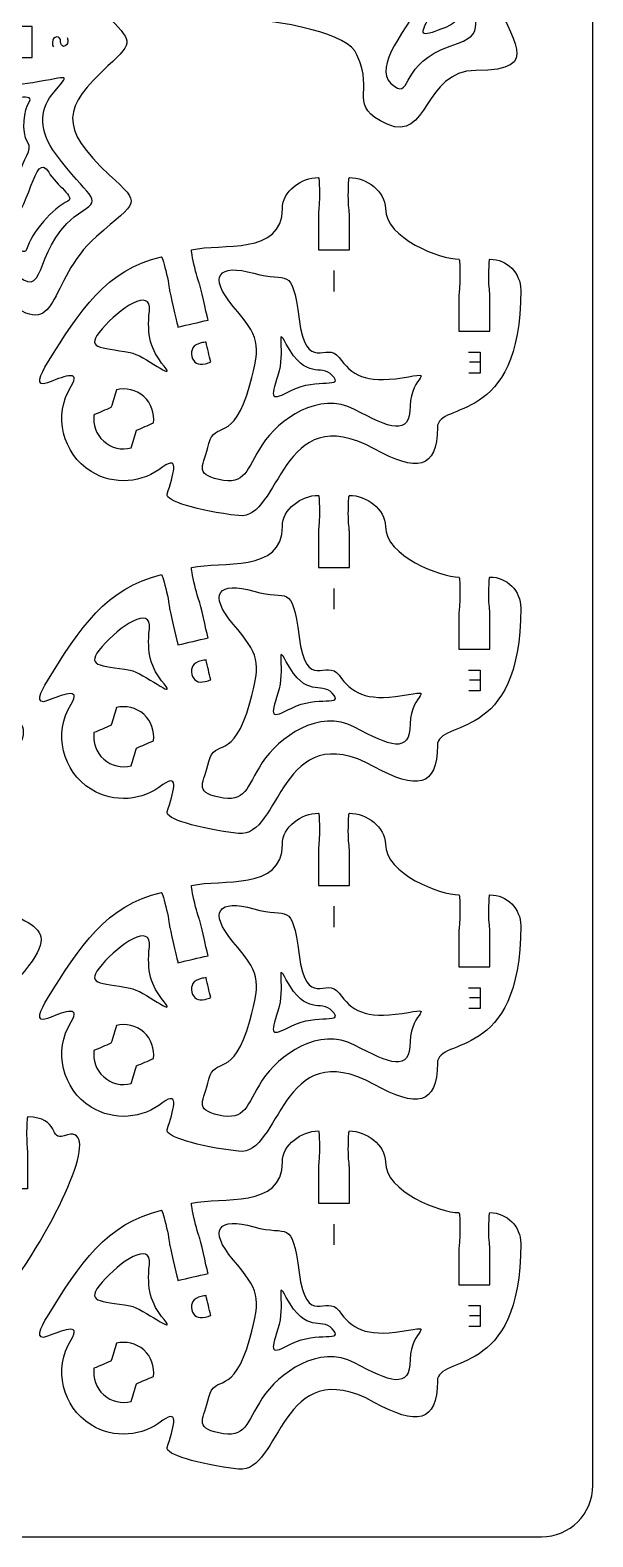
# Model space of a CAD drawing. Extents: x 0 to 300, y 0 to 300.
# Drawn here: x 245.4 to 300, y 0 to 146.4 of the extents above; entities that cross this region are included whole.
import ezdxf

# ---------------------------------------------------------------- set-up
doc = ezdxf.new("R2010")
doc.units = 0
doc.header["$MEASUREMENT"] = 0
doc.layers.add('DEFAULT', color=7, linetype='CONTINUOUS')

msp = doc.modelspace()

# ---------------------------------------------------------------- linework, layer by layer
at = {"layer": 'DEFAULT', "color": 250}
for points in [[(274.91, 123), (274.91, 120.98)], [(287.98, 115.08), (289.12, 115.08), (289.12, 113.06), (288.02, 113.06)], [(288.07, 114.13), (289.12, 114.13)], [(274.91, 92.14), (274.91, 90.12)], [(287.98, 84.22), (289.12, 84.22), (289.12, 82.2), (288.02, 82.2)], [(288.07, 83.27), (289.12, 83.27)], [(274.91, 61.28), (274.91, 59.26)], [(287.98, 53.36), (289.12, 53.36), (289.12, 51.34), (288.02, 51.34)], [(288.07, 52.41), (289.12, 52.41)], [(274.91, 30.42), (274.91, 28.4)], [(287.98, 22.5), (289.12, 22.5), (289.12, 20.48), (288.02, 20.48)], [(288.07, 21.55), (289.12, 21.55)]]:
    msp.add_lwpolyline(points, dxfattribs=at)
at = {"layer": 'DEFAULT', "color": 1}
for points, knots in [([(295.05, 0.05), (198.38, 0.05), (101.72, 0.05), (5.05, 0.05), (2.3, 0.05), (0.05, 2.3), (0.05, 5.05), (0.05, 101.72), (0.05, 198.38), (0.05, 295.05), (0.05, 297.8), (2.3, 300.05), (5.05, 300.05), (101.72, 300.05), (198.38, 300.05), (295.05, 300.05), (297.8, 300.05), (300.05, 297.8), (300.05, 295.05), (300.05, 198.38), (300.05, 101.72), (300.05, 5.05), (300.05, 2.3), (297.8, 0.05), (295.05, 0.05)], [0, 0, 0, 0, 822.047, 822.047, 822.047, 823.047, 823.047, 823.047, 1645.094, 1645.094, 1645.094, 1646.094, 1646.094, 1646.094, 2468.141, 2468.141, 2468.141, 2469.141, 2469.141, 2469.141, 3291.188, 3291.188, 3291.188, 3292.188, 3292.188, 3292.188, 3292.188]), ([(257.15, 154.03), (257.44, 150.21), (259.01, 148.05), (264.27, 147.68), (270.28, 147.25), (276.39, 146.02), (277.14, 143.95), (278.93, 140.2), (276.11, 139.04), (280.09, 137.22), (284.06, 135.4), (283.61, 142.44), (288.68, 142.44), (295.56, 142.44), (291.69, 145.5), (290.67, 149.79), (289.99, 152.66), (291.18, 154.95), (288.8, 156.51), (284.8, 159.15), (290.11, 164.88), (282.32, 164.88), (282.26, 164.88), (282.21, 164.09), (282.21, 163.13), (282.21, 162.16), (282.32, 161.55), (282.32, 161.38), (282.32, 160.21), (282.32, 159.05), (282.32, 157.88), (281.31, 157.88), (280.31, 157.88), (279.31, 157.88), (279.31, 159.05), (279.31, 160.21), (279.31, 161.38), (279.31, 161.55), (279.42, 162.16), (279.42, 163.13), (279.42, 164.09), (279.37, 164.88), (279.31, 164.88), (276.1, 164.88), (273.16, 169.74), (272.38, 165.34), (271.75, 161.79), (270.71, 160.05), (267.08, 159.73), (261.27, 159.24), (256.88, 157.75), (257.15, 154.03)], [1, 1, 1, 1, 2, 2, 2, 3, 3, 3, 4, 4, 4, 5, 5, 5, 6, 6, 6, 7, 7, 7, 8, 8, 8, 9, 9, 9, 10, 10, 10, 19.92, 19.92, 19.92, 28.43, 28.43, 28.43, 38.35, 38.35, 38.35, 39.35, 39.35, 39.35, 40.35, 40.35, 40.35, 41.35, 41.35, 41.35, 42.35, 42.35, 42.35, 43.35, 43.35, 43.35, 43.35]), ([(235.61, 155.37), (236.98, 152.75), (238.63, 149.29), (238.63, 146.71), (238.64, 146.65), (239.42, 146.6), (240.38, 146.61), (241.34, 146.61), (241.95, 146.71), (242.13, 146.71), (243, 146.71), (245.63, 146.71), (245.63, 146.71), (245.63, 145.71), (245.63, 144.71), (245.63, 143.71), (245.63, 143.71), (243.01, 143.71), (242.13, 143.71), (241.96, 143.71), (241.35, 143.81), (240.38, 143.81), (239.42, 143.81), (238.63, 143.76), (238.63, 143.71), (238.63, 141.65), (239.31, 139.72), (239.14, 137.16), (239.03, 135.49), (238.63, 128.76), (238.63, 128.71), (238.59, 126.71), (237.31, 124.88), (242.88, 120.29), (248.44, 115.7), (246.89, 121.95), (251.85, 126.31), (255.91, 129.87), (256.27, 129.37), (253.14, 132.28), (248.11, 136.95), (248.65, 138.89), (252.97, 142.88), (255.66, 145.36), (255.22, 145.21), (252.84, 147.87), (250.48, 150.51), (245.57, 153.82), (247.49, 156.37), (249.69, 159.29), (255.41, 155.84), (246.51, 164.2), (243.12, 167.39), (239.07, 162.63), (235.01, 163.13), (228.8, 163.89), (232.83, 160.71), (235.61, 155.37)], [1, 1, 1, 1, 2, 2, 2, 3, 3, 3, 4, 4, 4, 5, 5, 5, 13.503001, 13.503001, 13.503001, 14.503001, 14.503001, 14.503001, 15.503001, 15.503001, 15.503001, 16.503001, 16.503001, 16.503001, 17.503001, 17.503001, 17.503001, 18.503001, 18.503001, 18.503001, 19.503001, 19.503001, 19.503001, 20.503001, 20.503001, 20.503001, 21.503001, 21.503001, 21.503001, 22.503001, 22.503001, 22.503001, 23.503001, 23.503001, 23.503001, 24.503001, 24.503001, 24.503001, 25.503001, 25.503001, 25.503001, 26.503001, 26.503001, 26.503001, 27.503001, 27.503001, 27.503001, 27.503001]), ([(273.51, 130.29), (273.51, 131.25), (273.47, 132.04), (273.41, 132.04), (271.75, 132.04), (269.91, 130.69), (269.91, 129.03), (269.91, 124.44), (264.02, 125.71), (261.1, 125.02), (261.05, 125.01), (261.18, 124.24), (261.4, 123.3), (261.62, 122.35), (261.85, 121.78), (261.9, 121.61), (262.1, 120.76), (262.69, 118.2), (262.69, 118.2), (261.72, 117.98), (260.75, 117.75), (259.77, 117.52), (259.77, 117.52), (259.17, 120.08), (258.98, 120.93), (258.94, 121.1), (258.89, 121.72), (258.67, 122.66), (258.45, 123.59), (258.23, 124.34), (258.18, 124.34), (252.78, 123.08), (250.26, 119.13), (247.1, 114.04), (246.43, 112.96), (245.83, 111.6), (247.12, 112.11), (248.41, 112.62), (250.48, 113.5), (249.4, 111.77), (247.66, 108.95), (248.53, 105.25), (251.34, 103.5), (253.57, 102.12), (256.37, 102.38), (258.3, 103.95), (260, 105.15), (259.29, 103.14), (258.73, 101.3), (258.53, 100.66), (261.58, 99.69), (265.66, 99.21), (269.74, 98.73), (269.7, 110.74), (278.83, 105.69), (282.93, 103.42), (284.96, 103.7), (284.96, 107.76), (284.96, 110.39), (293.05, 107.76), (293.05, 121.11), (293.05, 122.77), (291.71, 124.11), (290.05, 124.11), (290, 124.11), (289.95, 123.33), (289.95, 122.36), (289.95, 121.4), (290.05, 120.79), (290.05, 120.61), (290.05, 119.45), (290.05, 118.28), (290.05, 117.11), (289.05, 117.11), (288.05, 117.11), (287.05, 117.11), (287.05, 118.28), (287.05, 119.45), (287.05, 120.61), (287.05, 120.79), (287.15, 121.4), (287.15, 122.36), (287.15, 123.33), (287.11, 124.11), (287.05, 124.11), (285.25, 124.11), (279.91, 126.14), (279.91, 129.03), (279.91, 130.69), (278.07, 132.04), (276.41, 132.04), (276.36, 132.04), (276.31, 131.25), (276.31, 130.29), (276.31, 129.32), (276.41, 128.71), (276.41, 128.54), (276.41, 127.37), (276.41, 126.2), (276.41, 125.03), (275.41, 125.03), (274.41, 125.03), (273.41, 125.03), (273.41, 126.2), (273.41, 127.37), (273.41, 128.54), (273.41, 128.71), (273.51, 129.32), (273.51, 130.29)], [1, 1, 1, 1, 2, 2, 2, 3, 3, 3, 4, 4, 4, 5, 5, 5, 6, 6, 6, 7, 7, 7, 15.501959, 15.501959, 15.501959, 16.501959, 16.501959, 16.501959, 17.501959, 17.501959, 17.501959, 18.501959, 18.501959, 18.501959, 19.501959, 19.501959, 19.501959, 20.501959, 20.501959, 20.501959, 21.501959, 21.501959, 21.501959, 22.501959, 22.501959, 22.501959, 23.501959, 23.501959, 23.501959, 24.501959, 24.501959, 24.501959, 25.501959, 25.501959, 25.501959, 26.501959, 26.501959, 26.501959, 27.501959, 27.501959, 27.501959, 28.501959, 28.501959, 28.501959, 29.501959, 29.501959, 29.501959, 30.501959, 30.501959, 30.501959, 31.501959, 31.501959, 31.501959, 41.421959, 41.421959, 41.421959, 49.921959, 49.921959, 49.921959, 59.841959, 59.841959, 59.841959, 60.841959, 60.841959, 60.841959, 61.841959, 61.841959, 61.841959, 62.841959, 62.841959, 62.841959, 63.841959, 63.841959, 63.841959, 64.841959, 64.841959, 64.841959, 65.841959, 65.841959, 65.841959, 75.771959, 75.771959, 75.771959, 84.271959, 84.271959, 84.271959, 94.201959, 94.201959, 94.201959, 95.201959, 95.201959, 95.201959, 95.201959]), ([(256.45, 110.78), (257.2, 110.11), (257.51, 109.14), (257.39, 108.21), (256.84, 107.97), (256.29, 107.74), (255.74, 107.5), (255.56, 106.93), (255.39, 106.35), (255.22, 105.78), (254.31, 105.55), (253.31, 105.76), (252.56, 106.43), (251.81, 107.1), (251.49, 108.07), (251.62, 109), (252.17, 109.23), (252.72, 109.47), (253.27, 109.7), (253.45, 110.28), (253.62, 110.86), (253.8, 111.43), (254.7, 111.65), (255.7, 111.44), (256.45, 110.78)], [1, 1, 1, 1, 2, 2, 2, 7.111761, 7.111761, 7.111761, 12.198784, 12.198784, 12.198784, 13.198784, 13.198784, 13.198784, 14.198784, 14.198784, 14.198784, 19.297421, 19.297421, 19.297421, 24.412311, 24.412311, 24.412311, 25.412311, 25.412311, 25.412311, 25.412311]), ([(273.51, 99.43), (273.51, 100.39), (273.47, 101.18), (273.41, 101.18), (271.75, 101.18), (269.91, 99.83), (269.91, 98.17), (269.91, 93.58), (264.02, 94.85), (261.1, 94.16), (261.05, 94.15), (261.18, 93.38), (261.4, 92.44), (261.62, 91.49), (261.85, 90.92), (261.9, 90.75), (262.1, 89.9), (262.69, 87.34), (262.69, 87.34), (261.72, 87.12), (260.75, 86.89), (259.77, 86.66), (259.77, 86.66), (259.17, 89.22), (258.98, 90.07), (258.94, 90.24), (258.89, 90.86), (258.67, 91.8), (258.45, 92.73), (258.23, 93.48), (258.18, 93.48), (252.78, 92.22), (250.26, 88.27), (247.1, 83.18), (246.43, 82.1), (245.83, 80.74), (247.12, 81.25), (248.41, 81.76), (250.48, 82.64), (249.4, 80.91), (247.66, 78.09), (248.53, 74.39), (251.34, 72.64), (253.57, 71.26), (256.37, 71.52), (258.3, 73.09), (260, 74.29), (259.29, 72.28), (258.73, 70.44), (258.53, 69.8), (261.58, 68.83), (265.66, 68.35), (269.74, 67.87), (269.7, 79.88), (278.83, 74.83), (282.93, 72.56), (284.96, 72.84), (284.96, 76.9), (284.96, 79.53), (293.05, 76.9), (293.05, 90.25), (293.05, 91.91), (291.71, 93.25), (290.05, 93.25), (290, 93.25), (289.95, 92.47), (289.95, 91.5), (289.95, 90.54), (290.05, 89.93), (290.05, 89.75), (290.05, 88.59), (290.05, 87.42), (290.05, 86.25), (289.05, 86.25), (288.05, 86.25), (287.05, 86.25), (287.05, 87.42), (287.05, 88.59), (287.05, 89.75), (287.05, 89.93), (287.15, 90.54), (287.15, 91.5), (287.15, 92.47), (287.11, 93.25), (287.05, 93.25), (285.25, 93.25), (279.91, 95.28), (279.91, 98.17), (279.91, 99.83), (278.07, 101.18), (276.41, 101.18), (276.36, 101.18), (276.31, 100.39), (276.31, 99.43), (276.31, 98.46), (276.41, 97.85), (276.41, 97.68), (276.41, 96.51), (276.41, 95.34), (276.41, 94.17), (275.41, 94.17), (274.41, 94.17), (273.41, 94.17), (273.41, 95.34), (273.41, 96.51), (273.41, 97.68), (273.41, 97.85), (273.51, 98.46), (273.51, 99.43)], [1, 1, 1, 1, 2, 2, 2, 3, 3, 3, 4, 4, 4, 5, 5, 5, 6, 6, 6, 7, 7, 7, 15.501959, 15.501959, 15.501959, 16.501959, 16.501959, 16.501959, 17.501959, 17.501959, 17.501959, 18.501959, 18.501959, 18.501959, 19.501959, 19.501959, 19.501959, 20.501959, 20.501959, 20.501959, 21.501959, 21.501959, 21.501959, 22.501959, 22.501959, 22.501959, 23.501959, 23.501959, 23.501959, 24.501959, 24.501959, 24.501959, 25.501959, 25.501959, 25.501959, 26.501959, 26.501959, 26.501959, 27.501959, 27.501959, 27.501959, 28.501959, 28.501959, 28.501959, 29.501959, 29.501959, 29.501959, 30.501959, 30.501959, 30.501959, 31.501959, 31.501959, 31.501959, 41.421959, 41.421959, 41.421959, 49.921959, 49.921959, 49.921959, 59.841959, 59.841959, 59.841959, 60.841959, 60.841959, 60.841959, 61.841959, 61.841959, 61.841959, 62.841959, 62.841959, 62.841959, 63.841959, 63.841959, 63.841959, 64.841959, 64.841959, 64.841959, 65.841959, 65.841959, 65.841959, 75.771959, 75.771959, 75.771959, 84.271959, 84.271959, 84.271959, 94.201959, 94.201959, 94.201959, 95.201959, 95.201959, 95.201959, 95.201959]), ([(208.07, 67.89), (210.7, 69.25), (214.16, 70.9), (216.74, 70.9), (216.8, 70.92), (216.84, 71.69), (216.84, 72.66), (216.84, 73.62), (216.74, 74.23), (216.74, 74.4), (216.74, 75.28), (216.73, 77.91), (216.73, 77.91), (217.73, 77.91), (218.73, 77.91), (219.73, 77.91), (219.73, 77.91), (219.73, 75.28), (219.74, 74.41), (219.74, 74.23), (219.64, 73.62), (219.64, 72.66), (219.64, 71.69), (219.68, 70.91), (219.74, 70.91), (221.79, 70.91), (223.72, 71.59), (226.28, 71.42), (227.96, 71.3), (234.68, 70.91), (234.74, 70.9), (236.74, 70.87), (238.57, 69.58), (243.15, 75.15), (247.74, 80.72), (241.49, 79.16), (237.14, 84.13), (233.58, 88.18), (234.07, 88.55), (231.16, 85.41), (226.5, 80.38), (224.55, 80.93), (220.56, 85.25), (218.09, 87.93), (218.23, 87.49), (215.57, 85.11), (212.94, 82.75), (209.62, 77.85), (207.07, 79.77), (204.16, 81.97), (207.6, 87.68), (199.24, 78.79), (196.06, 75.4), (200.81, 71.35), (200.31, 67.29), (199.55, 61.08), (202.74, 65.11), (208.07, 67.89)], [1, 1, 1, 1, 2, 2, 2, 3, 3, 3, 4, 4, 4, 5, 5, 5, 13.503001, 13.503001, 13.503001, 14.503001, 14.503001, 14.503001, 15.503001, 15.503001, 15.503001, 16.503001, 16.503001, 16.503001, 17.503001, 17.503001, 17.503001, 18.503001, 18.503001, 18.503001, 19.503001, 19.503001, 19.503001, 20.503001, 20.503001, 20.503001, 21.503001, 21.503001, 21.503001, 22.503001, 22.503001, 22.503001, 23.503001, 23.503001, 23.503001, 24.503001, 24.503001, 24.503001, 25.503001, 25.503001, 25.503001, 26.503001, 26.503001, 26.503001, 27.503001, 27.503001, 27.503001, 27.503001]), ([(256.45, 79.92), (257.2, 79.25), (257.51, 78.28), (257.39, 77.35), (256.84, 77.11), (256.29, 76.88), (255.74, 76.64), (255.56, 76.07), (255.39, 75.49), (255.22, 74.92), (254.31, 74.69), (253.31, 74.9), (252.56, 75.57), (251.81, 76.24), (251.49, 77.21), (251.62, 78.14), (252.17, 78.37), (252.72, 78.61), (253.27, 78.84), (253.45, 79.42), (253.62, 79.99), (253.8, 80.57), (254.7, 80.79), (255.7, 80.58), (256.45, 79.92)], [1, 1, 1, 1, 2, 2, 2, 7.111761, 7.111761, 7.111761, 12.198784, 12.198784, 12.198784, 13.198784, 13.198784, 13.198784, 14.198784, 14.198784, 14.198784, 19.297421, 19.297421, 19.297421, 24.412311, 24.412311, 24.412311, 25.412311, 25.412311, 25.412311, 25.412311]), ([(273.51, 68.57), (273.51, 69.53), (273.47, 70.32), (273.41, 70.32), (271.75, 70.32), (269.91, 68.97), (269.91, 67.31), (269.91, 62.72), (264.02, 63.99), (261.1, 63.3), (261.05, 63.29), (261.18, 62.52), (261.4, 61.58), (261.62, 60.63), (261.85, 60.06), (261.9, 59.89), (262.1, 59.04), (262.69, 56.48), (262.69, 56.48), (261.72, 56.26), (260.75, 56.03), (259.77, 55.8), (259.77, 55.8), (259.17, 58.36), (258.98, 59.21), (258.94, 59.38), (258.89, 60), (258.67, 60.93), (258.45, 61.87), (258.23, 62.62), (258.18, 62.62), (252.78, 61.36), (250.26, 57.41), (247.1, 52.32), (246.43, 51.24), (245.83, 49.88), (247.12, 50.39), (248.41, 50.9), (250.48, 51.78), (249.4, 50.05), (247.66, 47.23), (248.53, 43.53), (251.34, 41.78), (253.57, 40.4), (256.37, 40.66), (258.3, 42.23), (260, 43.43), (259.29, 41.42), (258.73, 39.58), (258.53, 38.94), (261.58, 37.97), (265.66, 37.49), (269.74, 37.01), (269.7, 49.02), (278.83, 43.97), (282.93, 41.7), (284.96, 41.98), (284.96, 46.04), (284.96, 48.67), (293.05, 46.04), (293.05, 59.39), (293.05, 61.05), (291.71, 62.39), (290.05, 62.39), (290, 62.39), (289.95, 61.61), (289.95, 60.64), (289.95, 59.68), (290.05, 59.07), (290.05, 58.89), (290.05, 57.73), (290.05, 56.56), (290.05, 55.39), (289.05, 55.39), (288.05, 55.39), (287.05, 55.39), (287.05, 56.56), (287.05, 57.73), (287.05, 58.89), (287.05, 59.07), (287.15, 59.68), (287.15, 60.64), (287.15, 61.61), (287.11, 62.39), (287.05, 62.39), (285.25, 62.39), (279.91, 64.42), (279.91, 67.31), (279.91, 68.97), (278.07, 70.32), (276.41, 70.32), (276.36, 70.32), (276.31, 69.53), (276.31, 68.57), (276.31, 67.6), (276.41, 66.99), (276.41, 66.82), (276.41, 65.65), (276.41, 64.48), (276.41, 63.31), (275.41, 63.31), (274.41, 63.31), (273.41, 63.31), (273.41, 64.48), (273.41, 65.65), (273.41, 66.82), (273.41, 66.99), (273.51, 67.6), (273.51, 68.57)], [1, 1, 1, 1, 2, 2, 2, 3, 3, 3, 4, 4, 4, 5, 5, 5, 6, 6, 6, 7, 7, 7, 15.501959, 15.501959, 15.501959, 16.501959, 16.501959, 16.501959, 17.501959, 17.501959, 17.501959, 18.501959, 18.501959, 18.501959, 19.501959, 19.501959, 19.501959, 20.501959, 20.501959, 20.501959, 21.501959, 21.501959, 21.501959, 22.501959, 22.501959, 22.501959, 23.501959, 23.501959, 23.501959, 24.501959, 24.501959, 24.501959, 25.501959, 25.501959, 25.501959, 26.501959, 26.501959, 26.501959, 27.501959, 27.501959, 27.501959, 28.501959, 28.501959, 28.501959, 29.501959, 29.501959, 29.501959, 30.501959, 30.501959, 30.501959, 31.501959, 31.501959, 31.501959, 41.421959, 41.421959, 41.421959, 49.921959, 49.921959, 49.921959, 59.841959, 59.841959, 59.841959, 60.841959, 60.841959, 60.841959, 61.841959, 61.841959, 61.841959, 62.841959, 62.841959, 62.841959, 63.841959, 63.841959, 63.841959, 64.841959, 64.841959, 64.841959, 65.841959, 65.841959, 65.841959, 75.771959, 75.771959, 75.771959, 84.271959, 84.271959, 84.271959, 94.201959, 94.201959, 94.201959, 95.201959, 95.201959, 95.201959, 95.201959]), ([(209.79, 47.72), (212.42, 49.09), (215.88, 50.74), (218.46, 50.74), (218.52, 50.75), (218.56, 51.53), (218.56, 52.49), (218.56, 53.46), (218.46, 54.07), (218.46, 54.24), (218.46, 55.11), (218.45, 57.74), (218.45, 57.74), (219.45, 57.74), (220.45, 57.74), (221.45, 57.74), (221.45, 57.74), (221.46, 55.12), (221.46, 54.24), (221.46, 54.07), (221.36, 53.46), (221.36, 52.49), (221.36, 51.53), (221.4, 50.74), (221.46, 50.74), (223.51, 50.75), (225.44, 51.42), (228, 51.25), (229.68, 51.14), (236.4, 50.74), (236.46, 50.74), (238.46, 50.7), (240.29, 49.42), (244.87, 54.99), (249.46, 60.56), (243.21, 59), (238.86, 63.96), (235.3, 68.02), (235.79, 68.38), (232.88, 65.25), (228.22, 60.22), (226.27, 60.76), (222.28, 65.09), (219.81, 67.77), (219.95, 67.33), (217.3, 64.95), (214.66, 62.59), (211.34, 57.68), (208.79, 59.6), (205.88, 61.8), (209.32, 67.52), (200.96, 58.62), (197.78, 55.23), (202.53, 51.19), (202.03, 47.12), (201.28, 40.91), (204.46, 44.94), (209.79, 47.72)], [1, 1, 1, 1, 2, 2, 2, 3, 3, 3, 4, 4, 4, 5, 5, 5, 13.503001, 13.503001, 13.503001, 14.503001, 14.503001, 14.503001, 15.503001, 15.503001, 15.503001, 16.503001, 16.503001, 16.503001, 17.503001, 17.503001, 17.503001, 18.503001, 18.503001, 18.503001, 19.503001, 19.503001, 19.503001, 20.503001, 20.503001, 20.503001, 21.503001, 21.503001, 21.503001, 22.503001, 22.503001, 22.503001, 23.503001, 23.503001, 23.503001, 24.503001, 24.503001, 24.503001, 25.503001, 25.503001, 25.503001, 26.503001, 26.503001, 26.503001, 27.503001, 27.503001, 27.503001, 27.503001]), ([(256.45, 49.06), (257.2, 48.39), (257.51, 47.42), (257.39, 46.49), (256.84, 46.25), (256.29, 46.02), (255.74, 45.78), (255.56, 45.21), (255.39, 44.63), (255.22, 44.06), (254.31, 43.83), (253.31, 44.04), (252.56, 44.71), (251.81, 45.38), (251.49, 46.35), (251.62, 47.28), (252.17, 47.51), (252.72, 47.75), (253.27, 47.98), (253.45, 48.56), (253.62, 49.13), (253.8, 49.71), (254.7, 49.93), (255.7, 49.72), (256.45, 49.06)], [1, 1, 1, 1, 2, 2, 2, 7.111761, 7.111761, 7.111761, 12.198784, 12.198784, 12.198784, 13.198784, 13.198784, 13.198784, 14.198784, 14.198784, 14.198784, 19.297421, 19.297421, 19.297421, 24.412311, 24.412311, 24.412311, 25.412311, 25.412311, 25.412311, 25.412311]), ([(236.68, 7.35), (235.32, 7.35), (234.13, 10.74), (231.42, 17.5), (230.69, 19.32), (231.16, 22.44), (229.74, 24.47), (224.42, 32.11), (221, 40.4), (224.64, 39), (226.16, 38.42), (225.01, 40.82), (228.18, 40.82), (228.23, 40.82), (228.28, 40.04), (228.28, 39.07), (228.28, 38.11), (228.18, 37.5), (228.18, 37.33), (228.18, 36.16), (228.18, 34.99), (228.18, 33.83), (229.18, 33.83), (230.18, 33.83), (231.18, 33.83), (231.18, 34.99), (231.18, 36.16), (231.18, 37.33), (231.18, 37.5), (231.08, 38.11), (231.08, 39.07), (231.08, 40.04), (231.13, 40.82), (231.18, 40.82), (232.52, 40.82), (233.85, 40.82), (235.18, 40.82), (235.24, 40.75), (235.28, 40), (235.28, 39.07), (235.28, 38.11), (235.18, 37.5), (235.18, 37.33), (235.18, 36.16), (235.18, 34.99), (235.18, 33.83), (236.18, 33.83), (237.18, 33.83), (238.18, 33.83), (238.18, 34.99), (238.18, 36.16), (238.18, 37.33), (238.18, 37.5), (238.08, 38.11), (238.08, 39.07), (238.08, 40.04), (238.13, 40.82), (238.18, 40.82), (239.52, 40.82), (240.85, 40.82), (242.18, 40.82), (242.24, 40.82), (242.28, 40.04), (242.28, 39.07), (242.28, 38.11), (242.18, 37.5), (242.18, 37.33), (242.18, 36.16), (242.18, 34.99), (242.18, 33.83), (243.18, 33.83), (244.18, 33.83), (245.18, 33.83), (245.18, 34.99), (245.18, 36.16), (245.18, 37.33), (245.18, 37.5), (245.08, 38.11), (245.08, 39.07), (245.08, 40.04), (245.13, 40.82), (245.18, 40.82), (248.36, 40.82), (247.21, 38.42), (248.73, 39), (252.37, 40.4), (248.94, 32.11), (243.62, 24.47), (242.21, 22.44), (242.67, 19.32), (241.94, 17.5), (239.23, 10.74), (238.05, 7.35), (236.68, 7.35)], [1, 1, 1, 1, 2, 2, 2, 3, 3, 3, 4, 4, 4, 5, 5, 5, 6, 6, 6, 7, 7, 7, 16.92, 16.92, 16.92, 25.42, 25.42, 25.42, 35.34, 35.34, 35.34, 36.34, 36.34, 36.34, 37.35, 37.35, 37.35, 48.680004, 48.680004, 48.680004, 49.680004, 49.680004, 49.680004, 50.680004, 50.680004, 50.680004, 60.600004, 60.600004, 60.600004, 69.110004, 69.110004, 69.110004, 79.030004, 79.030004, 79.030004, 80.030004, 80.030004, 80.030004, 81.030004, 81.030004, 81.030004, 92.370004, 92.370004, 92.370004, 93.370004, 93.370004, 93.370004, 94.370004, 94.370004, 94.370004, 104.290004, 104.290004, 104.290004, 112.790004, 112.790004, 112.790004, 122.710004, 122.710004, 122.710004, 123.710004, 123.710004, 123.710004, 124.710004, 124.710004, 124.710004, 125.710004, 125.710004, 125.710004, 126.710004, 126.710004, 126.710004, 127.710004, 127.710004, 127.710004, 128.710004, 128.710004, 128.710004, 128.710004]), ([(273.51, 37.71), (273.51, 38.67), (273.47, 39.46), (273.41, 39.46), (271.75, 39.46), (269.91, 38.11), (269.91, 36.45), (269.91, 31.86), (264.02, 33.13), (261.1, 32.44), (261.05, 32.43), (261.18, 31.66), (261.4, 30.72), (261.62, 29.77), (261.85, 29.2), (261.9, 29.03), (262.1, 28.18), (262.69, 25.62), (262.69, 25.62), (261.72, 25.4), (260.75, 25.17), (259.77, 24.94), (259.77, 24.94), (259.17, 27.5), (258.98, 28.35), (258.94, 28.52), (258.89, 29.14), (258.67, 30.07), (258.45, 31.01), (258.23, 31.76), (258.18, 31.76), (252.78, 30.5), (250.26, 26.55), (247.1, 21.46), (246.43, 20.38), (245.83, 19.02), (247.12, 19.53), (248.41, 20.04), (250.48, 20.92), (249.4, 19.19), (247.66, 16.37), (248.53, 12.67), (251.34, 10.92), (253.57, 9.54), (256.37, 9.8), (258.3, 11.37), (260, 12.57), (259.29, 10.56), (258.73, 8.72), (258.53, 8.08), (261.58, 7.11), (265.66, 6.63), (269.74, 6.15), (269.7, 18.16), (278.83, 13.11), (282.93, 10.84), (284.96, 11.12), (284.96, 15.18), (284.96, 17.81), (293.05, 15.18), (293.05, 28.53), (293.05, 30.19), (291.71, 31.53), (290.05, 31.53), (290, 31.53), (289.95, 30.75), (289.95, 29.78), (289.95, 28.82), (290.05, 28.21), (290.05, 28.03), (290.05, 26.87), (290.05, 25.7), (290.05, 24.53), (289.05, 24.53), (288.05, 24.53), (287.05, 24.53), (287.05, 25.7), (287.05, 26.87), (287.05, 28.03), (287.05, 28.21), (287.15, 28.82), (287.15, 29.78), (287.15, 30.75), (287.11, 31.53), (287.05, 31.53), (285.25, 31.53), (279.91, 33.56), (279.91, 36.45), (279.91, 38.11), (278.07, 39.46), (276.41, 39.46), (276.36, 39.46), (276.31, 38.67), (276.31, 37.71), (276.31, 36.74), (276.41, 36.13), (276.41, 35.96), (276.41, 34.79), (276.41, 33.62), (276.41, 32.45), (275.41, 32.45), (274.41, 32.45), (273.41, 32.45), (273.41, 33.62), (273.41, 34.79), (273.41, 35.96), (273.41, 36.13), (273.51, 36.74), (273.51, 37.71)], [1, 1, 1, 1, 2, 2, 2, 3, 3, 3, 4, 4, 4, 5, 5, 5, 6, 6, 6, 7, 7, 7, 15.501959, 15.501959, 15.501959, 16.501959, 16.501959, 16.501959, 17.501959, 17.501959, 17.501959, 18.501959, 18.501959, 18.501959, 19.501959, 19.501959, 19.501959, 20.501959, 20.501959, 20.501959, 21.501959, 21.501959, 21.501959, 22.501959, 22.501959, 22.501959, 23.501959, 23.501959, 23.501959, 24.501959, 24.501959, 24.501959, 25.501959, 25.501959, 25.501959, 26.501959, 26.501959, 26.501959, 27.501959, 27.501959, 27.501959, 28.501959, 28.501959, 28.501959, 29.501959, 29.501959, 29.501959, 30.501959, 30.501959, 30.501959, 31.501959, 31.501959, 31.501959, 41.421959, 41.421959, 41.421959, 49.921959, 49.921959, 49.921959, 59.841959, 59.841959, 59.841959, 60.841959, 60.841959, 60.841959, 61.841959, 61.841959, 61.841959, 62.841959, 62.841959, 62.841959, 63.841959, 63.841959, 63.841959, 64.841959, 64.841959, 64.841959, 65.841959, 65.841959, 65.841959, 75.771959, 75.771959, 75.771959, 84.271959, 84.271959, 84.271959, 94.201959, 94.201959, 94.201959, 95.201959, 95.201959, 95.201959, 95.201959]), ([(256.45, 18.2), (257.2, 17.53), (257.51, 16.56), (257.39, 15.63), (256.84, 15.39), (256.29, 15.16), (255.74, 14.92), (255.56, 14.35), (255.39, 13.77), (255.22, 13.2), (254.31, 12.97), (253.31, 13.18), (252.56, 13.85), (251.81, 14.52), (251.49, 15.49), (251.62, 16.42), (252.17, 16.65), (252.72, 16.89), (253.27, 17.12), (253.45, 17.7), (253.62, 18.27), (253.8, 18.85), (254.7, 19.07), (255.7, 18.86), (256.45, 18.2)], [1, 1, 1, 1, 2, 2, 2, 7.111761, 7.111761, 7.111761, 12.198784, 12.198784, 12.198784, 13.198784, 13.198784, 13.198784, 14.198784, 14.198784, 14.198784, 19.297421, 19.297421, 19.297421, 24.412311, 24.412311, 24.412311, 25.412311, 25.412311, 25.412311, 25.412311])]:
    msp.add_open_spline(points, degree=3, knots=knots, dxfattribs=at)
at = {"layer": 'DEFAULT', "color": 5}
for points, knots in [([(283.68, 149.4), (284.88, 151.29), (285.12, 155.32), (284.21, 158.31), (283.3, 161.3), (284.91, 163.82), (285.05, 161.73), (285.61, 153.26), (289.52, 155.74), (288.78, 152.05), (287.73, 146.72), (290.43, 146.21), (286.2, 144.79), (281.37, 143.18), (282.45, 139.81), (280.81, 140.87), (278.51, 142.37), (281.26, 145.59), (283.68, 149.4)], [0, 0, 0, 0, 1, 1, 1, 2, 2, 2, 3, 3, 3, 4, 4, 4, 5, 5, 5, 6, 6, 6, 6]), ([(240.87, 137.86), (240.87, 141.26), (242.9, 140.82), (245.67, 141.25), (249.37, 141.81), (249.37, 142.34), (247.53, 140.08), (246.3, 138.57), (246.29, 136.5), (247.88, 134.37), (251.06, 130.08), (252.53, 130.05), (250.54, 128.81), (245.65, 125.76), (247.17, 120.15), (244.27, 122.46), (242.22, 124.09), (239.27, 126.72), (241.49, 128.44), (243.73, 130.18), (240.87, 128.6), (240.87, 137.86)], [0, 0, 0, 0, 1, 1, 1, 2, 2, 2, 3, 3, 3, 4, 4, 4, 5, 5, 5, 6, 6, 6, 7, 7, 7, 7]), ([(263.73, 102.72), (266.4, 102.13), (266.38, 103.67), (267.96, 106.1), (269.54, 108.53), (273.49, 111.36), (276.91, 109.53), (280.33, 107.7), (282.32, 106.88), (282.32, 109.86), (282.32, 112.85), (285.16, 113.18), (281.54, 112.6), (277.92, 112.02), (276.63, 112.89), (275.41, 114.57), (274.18, 116.25), (272.28, 112.87), (271.53, 118.3), (270.78, 123.72), (270.53, 121.75), (267.13, 122.74), (263.73, 123.72), (262.65, 122.47), (265.14, 119.53), (267.63, 116.58), (267.89, 115.97), (266.76, 111.9), (265.14, 106.08), (263.32, 108.51), (262.78, 106.21), (262.27, 104.09), (261.28, 103.26), (263.73, 102.72)], [1, 1, 1, 1, 2, 2, 2, 3, 3, 3, 4, 4, 4, 5, 5, 5, 6, 6, 6, 7, 7, 7, 8, 8, 8, 9, 9, 9, 10, 10, 10, 11, 11, 11, 12, 12, 12, 12]), ([(263.73, 71.86), (266.4, 71.27), (266.38, 72.81), (267.96, 75.24), (269.54, 77.67), (273.49, 80.5), (276.91, 78.67), (280.33, 76.84), (282.32, 76.02), (282.32, 79), (282.32, 81.99), (285.16, 82.32), (281.54, 81.74), (277.92, 81.16), (276.63, 82.03), (275.41, 83.71), (274.18, 85.39), (272.28, 82.01), (271.53, 87.44), (270.78, 92.86), (270.53, 90.89), (267.13, 91.88), (263.73, 92.86), (262.65, 91.61), (265.14, 88.67), (267.63, 85.72), (267.89, 85.11), (266.76, 81.03), (265.14, 75.22), (263.32, 77.65), (262.78, 75.35), (262.27, 73.23), (261.28, 72.4), (263.73, 71.86)], [1, 1, 1, 1, 2, 2, 2, 3, 3, 3, 4, 4, 4, 5, 5, 5, 6, 6, 6, 7, 7, 7, 8, 8, 8, 9, 9, 9, 10, 10, 10, 11, 11, 11, 12, 12, 12, 12]), ([(263.73, 41), (266.4, 40.41), (266.38, 41.95), (267.96, 44.38), (269.54, 46.81), (273.49, 49.64), (276.91, 47.81), (280.33, 45.98), (282.32, 45.16), (282.32, 48.14), (282.32, 51.13), (285.16, 51.46), (281.54, 50.88), (277.92, 50.3), (276.63, 51.17), (275.41, 52.85), (274.18, 54.53), (272.28, 51.15), (271.53, 56.58), (270.78, 62), (270.53, 60.03), (267.13, 61.02), (263.73, 62), (262.65, 60.75), (265.14, 57.81), (267.63, 54.86), (267.89, 54.25), (266.76, 50.17), (265.14, 44.36), (263.32, 46.79), (262.78, 44.49), (262.27, 42.37), (261.28, 41.54), (263.73, 41)], [1, 1, 1, 1, 2, 2, 2, 3, 3, 3, 4, 4, 4, 5, 5, 5, 6, 6, 6, 7, 7, 7, 8, 8, 8, 9, 9, 9, 10, 10, 10, 11, 11, 11, 12, 12, 12, 12]), ([(263.73, 10.14), (266.4, 9.55), (266.38, 11.09), (267.96, 13.52), (269.54, 15.95), (273.49, 18.77), (276.91, 16.95), (280.33, 15.12), (282.32, 14.3), (282.32, 17.28), (282.32, 20.27), (285.16, 20.6), (281.54, 20.02), (277.92, 19.44), (276.63, 20.3), (275.41, 21.99), (274.18, 23.67), (272.28, 20.29), (271.53, 25.72), (270.78, 31.14), (270.53, 29.17), (267.13, 30.16), (263.73, 31.14), (262.65, 29.89), (265.14, 26.95), (267.63, 24), (267.89, 23.39), (266.76, 19.31), (265.14, 13.5), (263.32, 15.93), (262.78, 13.63), (262.27, 11.51), (261.28, 10.68), (263.73, 10.14)], [1, 1, 1, 1, 2, 2, 2, 3, 3, 3, 4, 4, 4, 5, 5, 5, 6, 6, 6, 7, 7, 7, 8, 8, 8, 9, 9, 9, 10, 10, 10, 11, 11, 11, 12, 12, 12, 12])]:
    msp.add_open_spline(points, degree=3, knots=knots, dxfattribs=at)
at = {"layer": 'DEFAULT', "color": 3}
for points, knots in [([(284.61, 148.28), (283.35, 146.28), (283.09, 145.6), (284.72, 146.23), (286.36, 146.85), (287.41, 147.1), (286.98, 148.9), (286.54, 150.71), (287.8, 151.71), (286.89, 153.07), (285.98, 154.44), (286.92, 151.95), (284.61, 148.28)], [0, 0, 0, 0, 1, 1, 1, 2, 2, 2, 3, 3, 3, 4, 4, 4, 4]), ([(242.61, 138.11), (242.61, 139.9), (245.93, 140.26), (245.35, 139.43), (244.8, 138.66), (244.56, 136.45), (245.18, 135.49), (245.72, 134.65), (244.73, 133.87), (244.35, 132.3), (243.98, 130.72), (243.73, 131.05), (243.15, 133.17), (242.57, 135.28), (242.61, 136.18), (242.61, 138.11)], [0, 0, 0, 0, 1, 1, 1, 2, 2, 2, 3, 3, 3, 4, 4, 4, 5, 5, 5, 5]), ([(245.08, 125.06), (245.52, 126.68), (247.67, 129.09), (249.09, 129.76), (249.84, 130.12), (248, 131.26), (247.22, 132.55), (245.8, 134.87), (245.42, 128.52), (243.1, 127.15), (242.31, 126.68), (244.82, 124.09), (245.08, 125.06)], [0, 0, 0, 0, 1, 1, 1, 2, 2, 2, 3, 3, 3, 4, 4, 4, 4]), ([(255.13, 115.06), (252.13, 115.59), (250.71, 115.37), (252.4, 117.35), (254.08, 119.32), (257.25, 121.44), (257, 119.08), (256.75, 116.71), (257.09, 115.35), (258.42, 113.73), (259.74, 112.1), (256.42, 114.84), (255.13, 115.06)], [0, 0, 0, 0, 1, 1, 1, 2, 2, 2, 3, 3, 3, 4, 4, 4, 4]), ([(274.75, 112.83), (276.02, 111.52), (273.25, 112.63), (270.82, 111.39), (268.72, 110.31), (268.72, 110.53), (269.48, 112.83), (270.23, 115.09), (269.19, 117.92), (270.29, 115.87), (272.27, 112.22), (273.61, 114.01), (274.75, 112.83)], [0, 0, 0, 0, 1, 1, 1, 2, 2, 2, 3, 3, 3, 4, 4, 4, 4]), ([(255.13, 84.2), (252.13, 84.73), (250.71, 84.51), (252.4, 86.49), (254.08, 88.46), (257.25, 90.58), (257, 88.21), (256.75, 85.85), (257.09, 84.49), (258.42, 82.87), (259.74, 81.24), (256.42, 83.97), (255.13, 84.2)], [0, 0, 0, 0, 1, 1, 1, 2, 2, 2, 3, 3, 3, 4, 4, 4, 4]), ([(274.75, 81.97), (276.02, 80.66), (273.25, 81.77), (270.82, 80.53), (268.72, 79.45), (268.72, 79.67), (269.48, 81.97), (270.23, 84.23), (269.19, 87.06), (270.29, 85.01), (272.27, 81.36), (273.61, 83.15), (274.75, 81.97)], [0, 0, 0, 0, 1, 1, 1, 2, 2, 2, 3, 3, 3, 4, 4, 4, 4]), ([(255.13, 53.34), (252.13, 53.87), (250.71, 53.65), (252.4, 55.63), (254.08, 57.6), (257.25, 59.72), (257, 57.35), (256.75, 54.99), (257.09, 53.63), (258.42, 52.01), (259.74, 50.38), (256.42, 53.11), (255.13, 53.34)], [0, 0, 0, 0, 1, 1, 1, 2, 2, 2, 3, 3, 3, 4, 4, 4, 4]), ([(274.75, 51.11), (276.02, 49.8), (273.25, 50.91), (270.82, 49.67), (268.72, 48.59), (268.72, 48.81), (269.48, 51.11), (270.23, 53.37), (269.19, 56.19), (270.29, 54.15), (272.27, 50.5), (273.61, 52.29), (274.75, 51.11)], [0, 0, 0, 0, 1, 1, 1, 2, 2, 2, 3, 3, 3, 4, 4, 4, 4]), ([(255.13, 22.48), (252.13, 23.01), (250.71, 22.79), (252.4, 24.77), (254.08, 26.74), (257.25, 28.86), (257, 26.49), (256.75, 24.13), (257.09, 22.77), (258.42, 21.15), (259.74, 19.52), (256.42, 22.25), (255.13, 22.48)], [0, 0, 0, 0, 1, 1, 1, 2, 2, 2, 3, 3, 3, 4, 4, 4, 4]), ([(274.75, 20.25), (276.02, 18.93), (273.25, 20.05), (270.82, 18.81), (268.72, 17.73), (268.72, 17.95), (269.48, 20.25), (270.23, 22.51), (269.19, 25.33), (270.29, 23.29), (272.27, 19.64), (273.61, 21.43), (274.75, 20.25)], [0, 0, 0, 0, 1, 1, 1, 2, 2, 2, 3, 3, 3, 4, 4, 4, 4])]:
    msp.add_open_spline(points, degree=3, knots=knots, dxfattribs=at)
at = {"layer": 'DEFAULT', "color": 250}
for points, knots in [([(249, 145.64), (249.05, 145.56), (249.09, 145.43), (249.09, 145.28), (249.09, 144.97), (248.9, 144.78), (248.67, 144.78), (248.49, 144.78), (248.38, 144.99), (248.38, 145.21), (248.38, 145.55), (248.23, 145.69), (248.01, 145.69), (247.76, 145.69), (247.58, 145.49), (247.58, 145.15), (247.58, 144.99), (247.62, 144.84), (247.68, 144.74)], [0, 0, 0, 0, 1, 1, 1, 2, 2, 2, 3, 3, 3, 4, 4, 4, 5, 5, 5, 6, 6, 6, 6]), ([(262.95, 114.13), (262.81, 114.07), (262.63, 114.01), (262.42, 113.96), (262.06, 113.88), (261.78, 113.9), (261.57, 114.02), (261.36, 114.14), (261.2, 114.35), (261.13, 114.66), (261.05, 114.99), (261.09, 115.27), (261.23, 115.5), (261.37, 115.72), (261.65, 115.89), (262.04, 115.98), (262.22, 116.02), (262.37, 116.05), (262.5, 116.07), (262.65, 115.42), (262.8, 114.77), (262.95, 114.13)], [0, 0, 0, 0, 1, 1, 1, 2, 2, 2, 3, 3, 3, 4, 4, 4, 5, 5, 5, 6, 6, 6, 11.635067, 11.635067, 11.635067, 11.635067]), ([(262.95, 83.27), (262.81, 83.21), (262.63, 83.15), (262.42, 83.1), (262.06, 83.02), (261.78, 83.04), (261.57, 83.16), (261.36, 83.28), (261.2, 83.49), (261.13, 83.8), (261.05, 84.13), (261.09, 84.41), (261.23, 84.64), (261.37, 84.86), (261.65, 85.03), (262.04, 85.12), (262.22, 85.16), (262.37, 85.19), (262.5, 85.21), (262.65, 84.56), (262.8, 83.91), (262.95, 83.27)], [0, 0, 0, 0, 1, 1, 1, 2, 2, 2, 3, 3, 3, 4, 4, 4, 5, 5, 5, 6, 6, 6, 11.635067, 11.635067, 11.635067, 11.635067]), ([(262.95, 52.41), (262.81, 52.35), (262.63, 52.29), (262.42, 52.24), (262.06, 52.16), (261.78, 52.18), (261.57, 52.3), (261.36, 52.42), (261.2, 52.63), (261.13, 52.94), (261.05, 53.26), (261.09, 53.55), (261.23, 53.77), (261.37, 54), (261.65, 54.17), (262.04, 54.26), (262.22, 54.3), (262.37, 54.33), (262.5, 54.35), (262.65, 53.7), (262.8, 53.05), (262.95, 52.41)], [0, 0, 0, 0, 1, 1, 1, 2, 2, 2, 3, 3, 3, 4, 4, 4, 5, 5, 5, 6, 6, 6, 11.635067, 11.635067, 11.635067, 11.635067]), ([(262.95, 21.55), (262.81, 21.49), (262.63, 21.43), (262.42, 21.38), (262.06, 21.3), (261.78, 21.32), (261.57, 21.44), (261.36, 21.56), (261.2, 21.77), (261.13, 22.08), (261.05, 22.4), (261.09, 22.69), (261.23, 22.91), (261.37, 23.14), (261.65, 23.31), (262.04, 23.4), (262.22, 23.44), (262.37, 23.47), (262.5, 23.48), (262.65, 22.84), (262.8, 22.19), (262.95, 21.55)], [0, 0, 0, 0, 1, 1, 1, 2, 2, 2, 3, 3, 3, 4, 4, 4, 5, 5, 5, 6, 6, 6, 11.635067, 11.635067, 11.635067, 11.635067])]:
    msp.add_open_spline(points, degree=3, knots=knots, dxfattribs=at)

doc.saveas('drawing.dxf')
